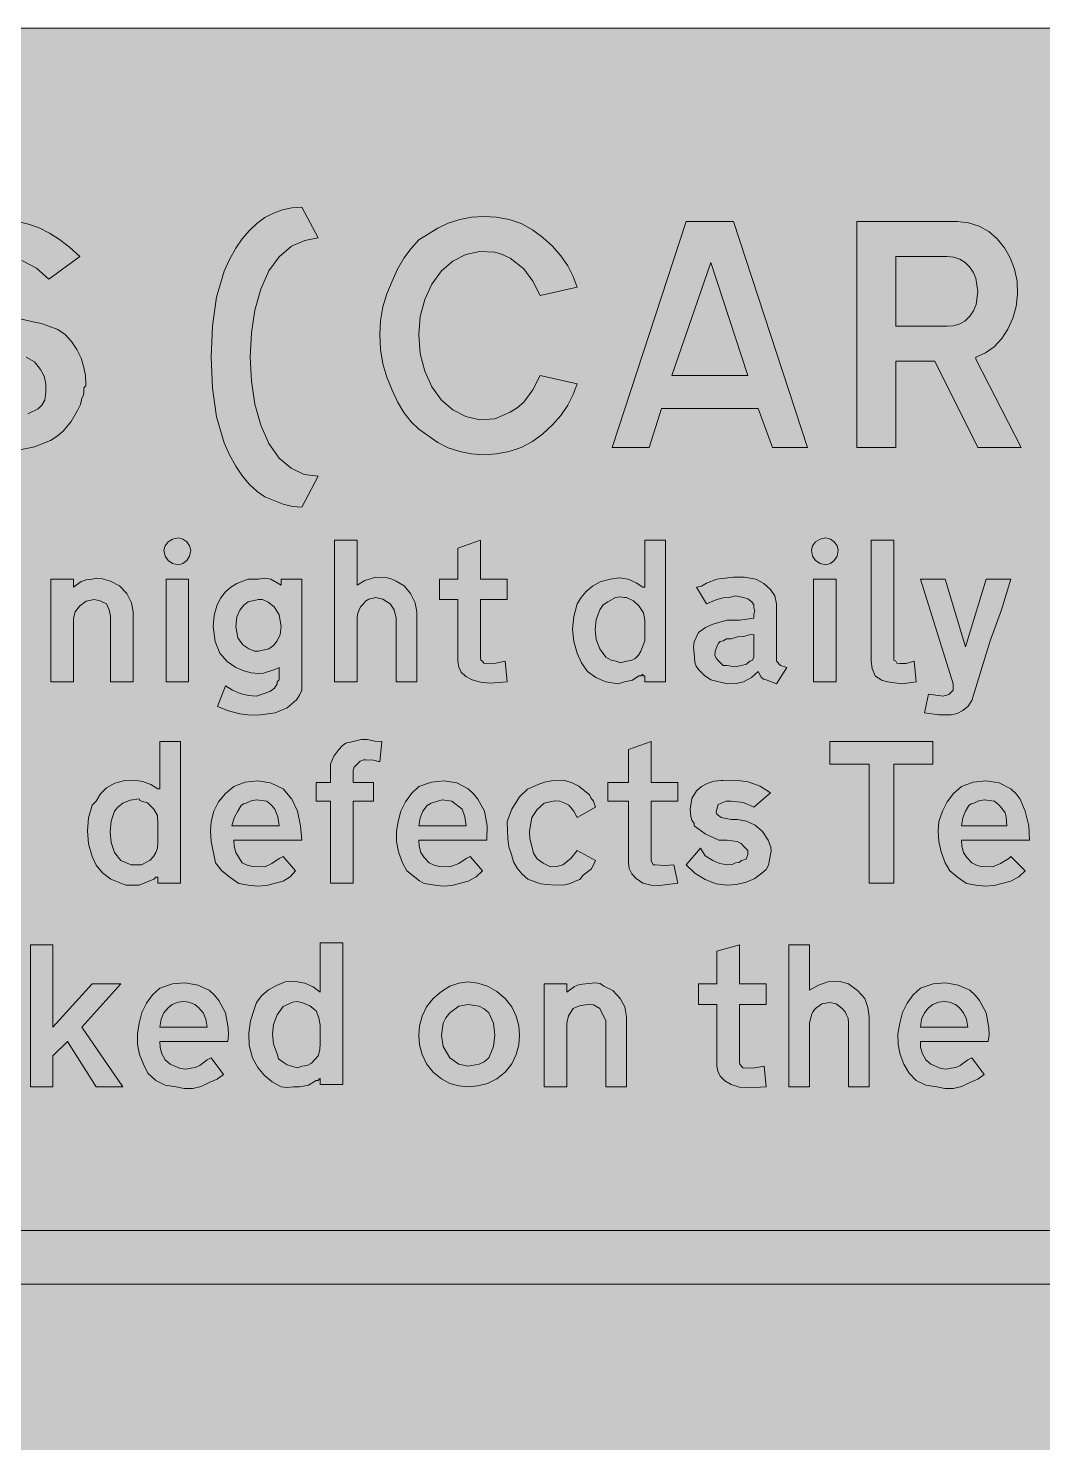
# Model space of a CAD drawing. Header units: metres. Extents: x 10 to 559, y 12 to 260.
# Drawn here: x 255.8 to 344.6, y 136.2 to 260.1 of the extents above; entities that cross this region are included whole.
import ezdxf

# ---------------------------------------------------------------- set-up
doc = ezdxf.new("R2010")
doc.units = ezdxf.units.M
for name, color, linetype, true_color in [('FILL_BLUE_0000FF', 7, 'Continuous', 0x0000ff), ('FILL_WHITE_FFFFFF', 7, 'Continuous', 0xffffff), ('STROKE_WHITE_FFFFFF', 7, 'Continuous', 0xffffff)]:
    doc.layers.add(name, color=color, linetype=linetype, true_color=true_color)

msp = doc.modelspace()

# ---------------------------------------------------------------- hatches: boundary and pattern name
at = {"layer": 'FILL_BLUE_0000FF', "true_color": 0x0000ff}
h = msp.add_hatch(color=7, dxfattribs=at)
h.dxf.hatch_style = 1
h.paths.add_polyline_path([(553.87, 259.97), (555.21, 259.58), (556.42, 258.96), (557.46, 258.12), (558.3, 256.98), (558.92, 255.74), (559.31, 254.42), (559.44, 253.08), (559.44, 19.26), (559.4, 17.91), (559.08, 16.56), (558.41, 15.32), (557.46, 14.22), (556.32, 13.28), (555.08, 12.6), (553.76, 12.2), (552.42, 12.06), (17.46, 12.06), (16.12, 12.19), (14.81, 12.6), (13.56, 13.28), (12.42, 14.22), (11.48, 15.36), (10.8, 16.61), (10.4, 17.92), (10.26, 19.26), (10.26, 253.08), (10.4, 254.34), (10.8, 255.6), (11.48, 256.93), (12.42, 258.12), (13.52, 259.04), (14.12, 259.36), (14.76, 259.56), (16.11, 259.97), (17.46, 260.1), (552.42, 260.1), (553.87, 259.97)])
at = {"layer": 'FILL_WHITE_FFFFFF', "true_color": 0xffffff}
h = msp.add_hatch(color=7, dxfattribs=at)
h.dxf.hatch_style = 1
h.paths.add_polyline_path([(279.72, 218.16), (278.91, 218.22), (278.1, 218.41), (276.48, 219.06), (275.81, 219.53), (275.15, 220.14), (274.53, 220.88), (273.96, 221.76), (273.4, 222.74), (272.94, 223.78), (272.27, 226.06), (271.91, 228.57), (271.8, 231.3), (271.91, 234.03), (272.27, 236.54), (272.94, 238.82), (273.4, 239.86), (273.96, 240.84), (274.52, 241.67), (275.14, 242.39), (275.8, 243.01), (276.5, 243.52), (277.25, 243.92), (278.04, 244.21), (278.86, 244.38), (279.72, 244.44), (281.16, 241.74), (279.99, 241.52), (278.82, 241.02), (277.76, 240.08), (276.84, 238.86), (276.13, 237.25), (275.63, 235.42), (275.32, 233.42), (275.22, 231.3), (275.32, 229.18), (275.63, 227.18), (276.13, 225.35), (276.84, 223.74), (277.74, 222.45), (278.8, 221.56), (279.95, 221.03), (281.16, 220.86), (279.72, 218.16)])
h = msp.add_hatch(color=7, dxfattribs=at)
h.dxf.hatch_style = 1
h.paths.add_polyline_path([(260.64, 228.6), (260.64, 228.24), (260.62, 227.97), (260.46, 227.7), (260.35, 227.16), (260.1, 226.62), (259.54, 225.65), (258.84, 224.82), (258.32, 224.38), (257.71, 224.01), (256.32, 223.45), (254.79, 223.12), (253.26, 223.02), (251.7, 223.15), (250.24, 223.52), (248.86, 224.08), (247.5, 224.82), (246.26, 225.65), (245.16, 226.62), (247.86, 228.96), (248.48, 228.22), (249.14, 227.62), (249.82, 227.15), (250.51, 226.78), (251.96, 226.3), (253.44, 226.08), (254.64, 226.13), (255.73, 226.33), (256.63, 226.76), (256.97, 227.1), (257.22, 227.52), (257.32, 228.22), (257.31, 228.94), (257.17, 229.62), (256.86, 230.22), (256.33, 230.88), (255.6, 231.3), (253.8, 231.84), (252.9, 231.84), (251.03, 232.22), (249.3, 232.74), (248.49, 233.03), (247.68, 233.46), (246.94, 234.26), (246.37, 235.24), (246.01, 236.32), (245.88, 237.42), (246.01, 238.63), (246.37, 239.78), (246.94, 240.84), (247.68, 241.74), (248.85, 242.52), (250.15, 243.02), (251.53, 243.28), (252.9, 243.36), (254.86, 243.18), (255.8, 242.95), (256.72, 242.62), (257.63, 242.17), (258.52, 241.61), (259.4, 240.93), (260.28, 240.12), (257.58, 238.14), (256.49, 239.08), (255.22, 239.76), (253.91, 240.17), (252.72, 240.3), (251.48, 240.23), (250.92, 240.07), (250.38, 239.76), (250.38, 239.69), (250.38, 239.58), (249.57, 238.64), (249.32, 238.06), (249.3, 237.42), (249.42, 236.99), (249.73, 236.54), (250.56, 235.8), (251.1, 235.55), (251.64, 235.44), (256.32, 234.36), (256.95, 234.25), (257.58, 234), (258.37, 233.71), (259.02, 233.28), (259.55, 232.68), (260.03, 231.98), (260.41, 231.2), (260.64, 230.4), (260.8, 229.68), (260.82, 228.96), (260.82, 228.89), (260.82, 228.78), (260.64, 228.6)])
h = msp.add_hatch(color=7, dxfattribs=at)
h.dxf.hatch_style = 1
h.paths.add_polyline_path([(299.95, 237.94), (299.16, 239.04), (297.97, 239.96), (297.31, 240.28), (296.64, 240.48), (295.33, 240.56), (294.1, 240.28), (292.97, 239.7), (291.96, 238.86), (291.12, 237.68), (290.5, 236.34), (290.11, 234.86), (289.98, 233.28), (290.11, 231.6), (290.5, 230.06), (291.12, 228.7), (291.96, 227.52), (292.97, 226.68), (294.1, 226.1), (295.33, 225.82), (296.64, 225.9), (297.97, 226.49), (298.59, 226.86), (299.16, 227.34), (299.95, 228.44), (300.6, 229.68), (303.84, 228.96), (303.5, 228.02), (303.03, 227.09), (302.42, 226.2), (301.68, 225.36), (300.84, 224.59), (299.92, 223.92), (298.95, 223.39), (297.9, 223.02), (296.79, 222.82), (295.67, 222.75), (294.58, 222.82), (293.58, 223.02), (292.56, 223.35), (291.64, 223.81), (289.98, 225), (289.31, 225.64), (288.67, 226.44), (288.11, 227.38), (287.64, 228.42), (287.17, 229.53), (286.83, 230.72), (286.63, 231.96), (286.56, 233.28), (286.63, 234.49), (286.83, 235.69), (287.17, 236.85), (287.64, 237.96), (288.11, 239), (288.67, 239.96), (289.31, 240.82), (289.98, 241.56), (291.64, 242.6), (292.56, 243.03), (293.58, 243.36), (294.58, 243.56), (295.67, 243.63), (296.79, 243.56), (297.9, 243.36), (298.95, 242.99), (299.92, 242.46), (300.84, 241.79), (301.68, 241.02), (302.42, 240.18), (303.03, 239.29), (303.5, 238.36), (303.84, 237.42), (300.6, 236.7), (299.95, 237.94)])
h = msp.add_hatch(color=7, dxfattribs=at)
h.dxf.hatch_style = 1
h.paths.add_polyline_path([(324, 223.38), (320.94, 223.38), (319.68, 226.8), (311.22, 226.8), (310.14, 223.38), (306.9, 223.38), (313.38, 243.18), (317.52, 243.18), (324, 223.38)])
h.paths.add_polyline_path([(312.12, 229.68), (318.78, 229.68), (315.54, 239.58), (312.12, 229.68)], flags=16)
h = msp.add_hatch(color=7, dxfattribs=at)
h.dxf.hatch_style = 1
h.paths.add_polyline_path([(337.14, 243.18), (338.12, 243.07), (339.04, 242.77), (339.88, 242.29), (340.63, 241.65), (341.26, 240.88), (341.77, 239.99), (342.14, 239.01), (342.36, 237.96), (342.4, 236.82), (342.28, 235.73), (342, 234.7), (341.57, 233.75), (341.02, 232.92), (340.36, 232.21), (339.6, 231.67), (338.76, 231.3), (338.76, 231.12), (342.72, 223.38), (338.94, 223.38), (335.16, 230.94), (331.74, 230.94), (331.74, 223.38), (328.32, 223.38), (328.32, 243.18), (337.14, 243.18)])
h.paths.add_polyline_path([(336.78, 234.04), (337.3, 234.18), (337.78, 234.46), (338.22, 234.9), (338.56, 235.36), (338.78, 235.91), (338.94, 237.06), (338.75, 238.22), (338.51, 238.74), (338.2, 239.2), (337.81, 239.58), (337.35, 239.87), (336.82, 240.05), (336.24, 240.12), (331.74, 240.12), (331.74, 234), (336.24, 234), (336.78, 234.04)], flags=16)
h = msp.add_hatch(color=7, dxfattribs=at)
h.dxf.hatch_style = 1
h.paths.add_polyline_path([(269.91, 213.88), (269.66, 213.48), (269.32, 213.22), (268.92, 213.12), (268.42, 213.22), (268.02, 213.48), (267.76, 213.88), (267.66, 214.38), (267.76, 214.78), (268.02, 215.12), (268.42, 215.37), (268.92, 215.46), (269.32, 215.37), (269.66, 215.12), (269.91, 214.78), (270, 214.38), (269.91, 213.88)])
h = msp.add_hatch(color=7, dxfattribs=at)
h.dxf.hatch_style = 1
h.paths.add_polyline_path([(287.82, 209.16), (287.46, 209.7), (286.83, 210.11), (286.2, 210.24), (285.59, 210.11), (285.31, 209.94), (285.12, 209.7), (284.87, 209.43), (284.76, 209.16), (284.6, 208.8), (284.58, 208.44), (284.58, 202.86), (282.6, 202.86), (282.6, 215.28), (284.58, 215.28), (284.58, 211.32), (285.26, 211.75), (286.2, 212.04), (287.1, 212), (287.57, 211.89), (288, 211.68), (288.7, 211.28), (289.26, 210.6), (289.67, 209.79), (289.8, 208.98), (289.8, 202.86), (288, 202.86), (288, 208.44), (287.82, 209.16)])
h = msp.add_hatch(color=7, dxfattribs=at)
h.dxf.hatch_style = 1
h.paths.add_polyline_path([(297.72, 202.86), (296.19, 202.75), (295.39, 202.83), (294.66, 203.04), (294.08, 203.34), (293.69, 203.72), (293.47, 204.15), (293.4, 204.66), (293.4, 210.06), (291.78, 210.06), (291.78, 211.86), (293.4, 211.86), (293.4, 214.56), (295.38, 215.28), (295.38, 211.86), (297.72, 211.86), (297.72, 210.06), (295.38, 210.06), (295.38, 205.02), (295.4, 204.77), (295.56, 204.66), (295.67, 204.5), (295.92, 204.48), (296.73, 204.5), (297.54, 204.66), (297.72, 202.86)])
h = msp.add_hatch(color=7, dxfattribs=at)
h.dxf.hatch_style = 1
h.paths.add_polyline_path([(307.44, 202.68), (306.36, 202.86), (305.49, 203.23), (304.76, 203.78), (304.21, 204.51), (303.84, 205.38), (303.54, 206.38), (303.44, 207.47), (303.54, 208.59), (303.84, 209.7), (304.2, 210.24), (304.64, 210.77), (305.19, 211.25), (305.87, 211.63), (306.72, 211.86), (307.52, 211.98), (308.3, 211.84), (309, 211.53), (309.6, 211.14), (309.78, 211.14), (309.78, 215.28), (311.58, 215.28), (311.58, 202.86), (309.78, 202.86), (309.78, 203.4), (309.67, 203.4), (309.6, 203.4), (309.58, 203.54), (309.42, 203.4), (309.24, 203.4), (308.68, 203), (307.98, 202.86), (307.44, 202.68)])
h.paths.add_polyline_path([(308.93, 204.91), (309.22, 205.19), (309.42, 205.56), (309.78, 206.46), (309.78, 208.26), (309.65, 208.89), (309.24, 209.52), (308.77, 209.95), (308.16, 210.24), (307.98, 210.24), (307.58, 210.31), (307.19, 210.26), (306.54, 209.88), (306.11, 209.59), (305.82, 209.16), (305.52, 208.32), (305.42, 207.45), (305.52, 206.58), (305.82, 205.74), (306.36, 205.02), (306.81, 204.77), (307.26, 204.66), (307.64, 204.53), (308.16, 204.66), (308.56, 204.72), (308.93, 204.91)], flags=16)
h = msp.add_hatch(color=7, dxfattribs=at)
h.dxf.hatch_style = 1
h.paths.add_polyline_path([(326.61, 213.88), (326.36, 213.48), (326.02, 213.22), (325.62, 213.12), (325.12, 213.22), (324.72, 213.48), (324.46, 213.88), (324.36, 214.38), (324.46, 214.78), (324.72, 215.12), (325.12, 215.37), (325.62, 215.46), (326.02, 215.37), (326.36, 215.12), (326.61, 214.78), (326.7, 214.38), (326.61, 213.88)])
h = msp.add_hatch(color=7, dxfattribs=at)
h.dxf.hatch_style = 1
h.paths.add_polyline_path([(329.58, 215.28), (331.56, 215.28), (331.56, 205.02), (331.58, 204.77), (331.74, 204.66), (331.85, 204.5), (332.1, 204.48), (332.64, 204.48), (333.36, 204.66), (333.54, 202.86), (332.28, 202.68), (331.02, 202.86), (330.48, 203), (329.94, 203.4), (329.69, 204.03), (329.58, 204.66), (329.58, 215.28)])
h = msp.add_hatch(color=7, dxfattribs=at)
h.dxf.hatch_style = 1
h.paths.add_polyline_path([(260.84, 209.93), (260.28, 209.52), (259.87, 208.98), (259.74, 208.44), (259.74, 202.86), (257.76, 202.86), (257.76, 211.86), (259.74, 211.86), (259.74, 211.14), (260.41, 211.64), (260.85, 211.8), (261.36, 211.86), (261.76, 211.93), (262.17, 211.91), (262.98, 211.68), (263.77, 211.28), (264.42, 210.6), (264.83, 209.79), (264.96, 208.98), (264.96, 202.86), (262.98, 202.86), (262.98, 208.62), (262.87, 209.16), (262.62, 209.7), (262.08, 209.95), (261.54, 210.06), (260.84, 209.93)])
h = msp.add_hatch(color=7, dxfattribs=at)
h.dxf.hatch_style = 1
h.paths.add_polyline_path([(269.82, 211.86), (269.82, 202.86), (267.84, 202.86), (267.84, 211.86), (269.82, 211.86)])
h = msp.add_hatch(color=7, dxfattribs=at)
h.dxf.hatch_style = 1
h.paths.add_polyline_path([(273.96, 204.12), (273.19, 204.63), (272.56, 205.38), (272.14, 206.4), (271.98, 207.72), (272.06, 208.71), (272.28, 209.53), (272.62, 210.2), (273.04, 210.73), (273.52, 211.15), (274.03, 211.47), (275.04, 211.86), (275.94, 211.86), (276.48, 211.93), (277.02, 211.86), (277.92, 211.32), (277.92, 211.86), (279.72, 211.86), (279.72, 202.14), (279.54, 201.69), (279.26, 201.27), (278.46, 200.59), (277.39, 200.14), (276.12, 199.98), (275.25, 199.94), (274.3, 200.07), (273.31, 200.33), (272.34, 200.7), (273.06, 202.5), (273.66, 202.13), (274.34, 201.85), (275.06, 201.66), (275.76, 201.6), (276.93, 202), (277.33, 202.31), (277.56, 202.68), (277.56, 202.79), (277.56, 202.86), (277.74, 203.04), (277.74, 203.94), (277.74, 204.12), (277.38, 203.94), (276.39, 203.62), (275.94, 203.58), (275.29, 203.65), (274.65, 203.81), (273.96, 204.12)])
h.paths.add_polyline_path([(274.64, 209.57), (274.3, 209.14), (274.05, 208.54), (273.96, 207.72), (274.14, 206.72), (274.57, 206.1), (275.1, 205.75), (275.58, 205.56), (275.94, 205.56), (276.84, 205.74), (277.24, 206.05), (277.58, 206.46), (277.83, 207.01), (277.92, 207.72), (277.74, 208.74), (277.31, 209.43), (276.78, 209.85), (276.3, 210.06), (275.94, 210.06), (275.04, 209.88), (274.64, 209.57)], flags=16)
h = msp.add_hatch(color=7, dxfattribs=at)
h.dxf.hatch_style = 1
h.paths.add_polyline_path([(320.16, 203.1), (319.97, 203.27), (319.68, 203.76), (319.12, 203.24), (318.42, 202.86), (317.77, 202.7), (316.98, 202.68), (315.54, 203.04), (315, 203.42), (314.46, 203.94), (314.25, 204.24), (314.14, 204.59), (314.1, 205.38), (314.03, 205.89), (314.08, 206.35), (314.46, 207.18), (315.09, 207.61), (315.72, 207.9), (316.98, 208.26), (318.06, 208.26), (319.32, 208.44), (319.32, 208.8), (319.39, 209.07), (319.32, 209.34), (319.3, 209.61), (319.14, 209.88), (318.78, 210.13), (318.42, 210.24), (317.72, 210.38), (317.16, 210.24), (316.62, 210.22), (316.08, 210.06), (315.18, 209.7), (314.28, 211.14), (314.73, 211.25), (315.18, 211.5), (316.08, 211.86), (317.52, 212.04), (318.51, 212.02), (319.5, 211.86), (320.2, 211.48), (320.76, 210.96), (321.16, 210.4), (321.3, 209.7), (321.3, 207.9), (321.3, 205.02), (321.3, 204.66), (321.66, 204.3), (322.2, 204.12), (321.3, 202.68), (320.4, 203.04), (320.16, 203.1)])
h.paths.add_polyline_path([(318.24, 204.3), (318.67, 204.41), (318.96, 204.66), (319.21, 204.77), (319.32, 205.02), (319.32, 205.38), (319.32, 207), (318.94, 206.98), (318.42, 206.82), (317.88, 206.8), (317.34, 206.64), (316.91, 206.62), (316.62, 206.46), (316.38, 206.4), (316.21, 206.26), (316.08, 205.92), (315.92, 205.56), (315.9, 205.2), (316.01, 204.93), (316.26, 204.66), (316.62, 204.3), (316.98, 204.3), (317.61, 204.17), (318.24, 204.3)], flags=16)
h = msp.add_hatch(color=7, dxfattribs=at)
h.dxf.hatch_style = 1
h.paths.add_polyline_path([(326.52, 211.86), (326.52, 202.86), (324.54, 202.86), (324.54, 211.86), (326.52, 211.86)])
h = msp.add_hatch(color=7, dxfattribs=at)
h.dxf.hatch_style = 1
h.paths.add_polyline_path([(336.78, 202.68), (333.9, 211.86), (336.06, 211.86), (337.86, 205.92), (339.66, 211.86), (341.82, 211.86), (340.99, 209.16), (340.02, 206.46), (338.4, 201.24), (338.07, 200.74), (337.63, 200.34), (337.13, 200.08), (336.6, 199.98), (335.52, 199.98), (334.26, 200.16), (334.62, 201.78), (335.88, 201.6), (336.4, 201.74), (336.78, 202.14), (336.78, 202.68)])
h = msp.add_hatch(color=7, dxfattribs=at)
h.dxf.hatch_style = 1
h.paths.add_polyline_path([(264.35, 185.06), (263.88, 185.22), (263.01, 185.59), (262.28, 186.12), (261.73, 186.79), (261.36, 187.56), (261.06, 188.67), (260.96, 189.81), (261.06, 190.95), (261.36, 192.06), (261.72, 192.42), (262.09, 193.06), (262.64, 193.59), (263.37, 193.99), (264.24, 194.22), (265.04, 194.26), (265.82, 194.13), (266.52, 193.87), (267.12, 193.5), (267.3, 193.5), (267.3, 197.64), (269.1, 197.64), (269.1, 185.22), (267.12, 185.22), (267.12, 185.76), (267.01, 185.76), (266.94, 185.76), (266.76, 185.58), (265.5, 185.04), (264.96, 185.04), (264.35, 185.06)])
h.paths.add_polyline_path([(266.74, 187.55), (266.94, 187.92), (267.1, 188.3), (267.12, 188.82), (267.12, 190.44), (267.08, 191.14), (266.76, 191.7), (266.22, 192.26), (265.68, 192.42), (265.52, 192.51), (265.5, 192.6), (264.71, 192.49), (264.06, 192.24), (263.63, 191.88), (263.34, 191.52), (263.04, 190.65), (262.94, 189.72), (263.04, 188.79), (263.34, 187.92), (263.88, 187.2), (264.78, 186.84), (265.68, 186.84), (266.45, 187.25), (266.74, 187.55)], flags=16)
h = msp.add_hatch(color=7, dxfattribs=at)
h.dxf.hatch_style = 1
h.paths.add_polyline_path([(284.22, 185.22), (282.24, 185.22), (282.24, 192.42), (280.98, 192.42), (280.98, 194.04), (282.24, 194.04), (282.24, 195.66), (282.53, 196.36), (282.96, 196.92), (283.26, 197.26), (283.59, 197.48), (284.22, 197.64), (284.92, 197.8), (285.48, 197.82), (286.11, 197.66), (286.74, 197.64), (286.56, 195.84), (286, 196), (285.3, 196.02), (285.12, 196.02), (284.85, 195.91), (284.58, 195.66), (284.33, 195.39), (284.22, 195.12), (284.22, 194.04), (286.02, 194.04), (286.02, 192.42), (284.22, 192.42), (284.22, 185.22)])
h = msp.add_hatch(color=7, dxfattribs=at)
h.dxf.hatch_style = 1
h.paths.add_polyline_path([(312.66, 185.22), (311.06, 185.02), (310.31, 185.04), (309.6, 185.22), (309.02, 185.63), (308.63, 186.05), (308.41, 186.51), (308.34, 187.02), (308.34, 192.42), (306.54, 192.42), (306.54, 194.04), (308.34, 194.04), (308.34, 196.92), (310.32, 197.64), (310.32, 194.04), (312.66, 194.04), (312.66, 192.42), (310.32, 192.42), (310.32, 187.2), (310.5, 186.84), (310.68, 186.84), (311.56, 186.77), (312.3, 186.84), (312.66, 185.22)])
h = msp.add_hatch(color=7, dxfattribs=at)
h.dxf.hatch_style = 1
h.paths.add_polyline_path([(334.98, 195.66), (331.56, 195.66), (331.56, 185.22), (329.4, 185.22), (329.4, 195.66), (325.98, 195.66), (325.98, 197.64), (334.98, 197.64), (334.98, 195.66)])
h = msp.add_hatch(color=7, dxfattribs=at)
h.dxf.hatch_style = 1
h.paths.add_polyline_path([(273.42, 185.76), (272.72, 186.32), (272.16, 187.02), (271.78, 188.89), (271.73, 189.78), (271.8, 190.62), (272.03, 191.53), (272.45, 192.35), (273.04, 193.08), (273.78, 193.68), (274.78, 194.08), (275.87, 194.2), (276.99, 194.01), (278.1, 193.5), (278.86, 192.58), (279.36, 191.52), (279.61, 190.26), (279.72, 189), (273.78, 189), (273.8, 188.46), (273.96, 187.92), (274.5, 187.02), (274.94, 186.81), (275.42, 186.7), (276.48, 186.66), (277.11, 186.95), (277.74, 187.38), (278.1, 187.56), (279.18, 186.3), (278.71, 185.78), (278.1, 185.4), (276.64, 185.02), (275.85, 184.97), (275.04, 185.04), (274.23, 185.2), (273.42, 185.76)])
h.paths.add_polyline_path([(277.63, 191.05), (277.38, 191.7), (277.09, 192.06), (276.66, 192.42), (275.76, 192.53), (275.29, 192.45), (274.86, 192.24), (274.62, 192.18), (274.43, 192.02), (274.14, 191.52), (273.8, 190.96), (273.6, 190.26), (277.74, 190.26), (277.63, 191.05)], flags=16)
h = msp.add_hatch(color=7, dxfattribs=at)
h.dxf.hatch_style = 1
h.paths.add_polyline_path([(290.03, 185.42), (289.62, 185.76), (288.94, 186.32), (288.54, 187.02), (288.21, 187.96), (288.02, 188.89), (288.01, 189.78), (288.18, 190.62), (288.41, 191.53), (288.81, 192.35), (289.34, 193.08), (289.98, 193.68), (291.09, 194.08), (292.21, 194.2), (293.3, 194.01), (294.3, 193.5), (294.78, 193.06), (295.15, 192.58), (295.74, 191.52), (295.96, 190.26), (295.92, 189), (289.98, 189), (290, 188.46), (290.16, 187.92), (290.45, 187.47), (290.88, 187.02), (291.31, 186.81), (291.78, 186.7), (292.68, 186.66), (293.47, 186.95), (294.12, 187.38), (294.48, 187.56), (295.56, 186.3), (295, 185.78), (294.3, 185.4), (292.86, 185.02), (292.12, 184.97), (291.42, 185.04), (290.45, 185.2), (290.03, 185.42)])
h.paths.add_polyline_path([(294.01, 191.05), (293.76, 191.7), (292.86, 192.42), (292.03, 192.53), (291.06, 192.24), (290.7, 192.02), (290.34, 191.52), (290.09, 190.96), (289.98, 190.26), (294.12, 190.26), (294.01, 191.05)], flags=16)
h = msp.add_hatch(color=7, dxfattribs=at)
h.dxf.hatch_style = 1
h.paths.add_polyline_path([(302.04, 186.68), (302.58, 186.84), (303.3, 187.38), (303.84, 188.1), (305.46, 187.2), (305.1, 186.48), (304.38, 185.94), (304.09, 185.54), (303.66, 185.4), (303.23, 185.19), (302.76, 185.09), (301.86, 185.04), (300.62, 185.18), (299.52, 185.58), (299.02, 186.02), (298.6, 186.53), (298.28, 187.1), (298.08, 187.74), (297.87, 188.42), (297.77, 189.11), (297.72, 190.62), (298.13, 191.7), (298.8, 192.78), (299.48, 193.46), (300.42, 193.86), (300.99, 194.07), (301.59, 194.18), (302.76, 194.22), (303.4, 194.02), (303.98, 193.73), (304.92, 192.96), (305.03, 192.69), (305.28, 192.42), (305.46, 191.88), (303.84, 190.98), (303.55, 191.52), (303.12, 192.06), (302.76, 192.24), (302.33, 192.42), (301.86, 192.44), (300.96, 192.24), (300.35, 191.68), (299.88, 190.98), (299.68, 189.79), (299.7, 189.13), (299.88, 188.46), (300.01, 187.85), (300.35, 187.36), (300.87, 186.97), (301.5, 186.66), (302.04, 186.68)])
h = msp.add_hatch(color=7, dxfattribs=at)
h.dxf.hatch_style = 1
h.paths.add_polyline_path([(317.34, 190.8), (317.88, 190.8), (318.68, 190.67), (319.43, 190.31), (320.08, 189.74), (320.58, 189), (320.81, 188.37), (320.83, 188.04), (320.76, 187.74), (320.6, 186.8), (320.38, 186.42), (320.04, 186.12), (319.41, 185.65), (318.65, 185.31), (317.81, 185.11), (316.98, 185.04), (316.01, 185.17), (315.05, 185.54), (314.15, 186.1), (313.38, 186.84), (314.64, 188.28), (315.05, 187.61), (315.72, 187.2), (316.35, 186.95), (316.98, 186.84), (317.41, 186.86), (317.7, 187.02), (318.04, 187.04), (318.24, 187.2), (318.65, 187.34), (318.78, 187.74), (318.78, 188.1), (318.42, 188.46), (318.2, 188.7), (317.84, 188.87), (316.98, 189), (316.26, 189), (315.05, 189.56), (314.1, 190.26), (314.1, 190.44), (313.89, 190.74), (313.79, 191.07), (313.74, 191.7), (313.88, 192.65), (314.28, 193.32), (314.72, 193.69), (315.23, 193.97), (315.8, 194.16), (316.44, 194.22), (316.62, 194.22), (317.72, 194.25), (318.83, 194.09), (319.86, 193.71), (320.76, 193.14), (319.32, 191.88), (318.4, 192.29), (317.34, 192.42), (316.89, 192.4), (316.44, 192.24), (316.19, 192.11), (316.08, 191.7), (316.01, 191.46), (316.06, 191.27), (316.44, 190.98), (317.34, 190.8)])
h = msp.add_hatch(color=7, dxfattribs=at)
h.dxf.hatch_style = 1
h.paths.add_polyline_path([(337.14, 185.76), (336.47, 186.32), (336.06, 187.02), (335.72, 187.96), (335.52, 188.89), (335.45, 189.78), (335.52, 190.62), (335.83, 191.53), (336.24, 192.35), (336.79, 193.08), (337.5, 193.68), (338.53, 194.08), (339.66, 194.2), (340.79, 194.01), (341.82, 193.5), (342.3, 193.06), (342.65, 192.58), (343.08, 191.52), (343.4, 190.26), (343.44, 189), (337.5, 189), (337.52, 188.46), (337.68, 187.92), (337.97, 187.47), (338.4, 187.02), (338.81, 186.81), (339.23, 186.7), (340.2, 186.66), (340.92, 186.95), (341.64, 187.38), (341.82, 187.56), (343.08, 186.3), (342.52, 185.78), (341.82, 185.4), (340.36, 185.02), (339.57, 184.97), (338.76, 185.04), (337.95, 185.2), (337.14, 185.76)])
h.paths.add_polyline_path([(341.42, 191.05), (341.31, 191.4), (341.1, 191.7), (340.81, 192.06), (340.38, 192.42), (339.48, 192.53), (339.01, 192.45), (338.58, 192.24), (338.34, 192.18), (338.15, 192.02), (337.86, 191.52), (337.61, 190.96), (337.5, 190.26), (341.46, 190.26), (341.42, 191.05)], flags=16)
h = msp.add_hatch(color=7, dxfattribs=at)
h.dxf.hatch_style = 1
h.paths.add_polyline_path([(261.36, 176.4), (263.88, 176.4), (260.46, 172.62), (264.06, 167.4), (261.72, 167.4), (259.2, 171.36), (257.94, 170.1), (257.94, 167.4), (255.96, 167.4), (255.96, 179.82), (257.94, 179.82), (257.94, 172.62), (261.36, 176.4)])
h = msp.add_hatch(color=7, dxfattribs=at)
h.dxf.hatch_style = 1
h.paths.add_polyline_path([(279.54, 167.4), (279, 167.4), (278.46, 167.33), (277.92, 167.4), (277.15, 167.84), (276.46, 168.39), (275.87, 169.07), (275.4, 169.92), (275.12, 171), (275.09, 172.08), (275.25, 173.16), (275.58, 174.24), (275.76, 174.78), (276.23, 175.39), (276.82, 175.88), (277.51, 176.27), (278.28, 176.58), (279.19, 176.62), (280.01, 176.47), (280.74, 176.15), (281.34, 175.68), (281.34, 180), (283.32, 180), (283.32, 167.58), (281.34, 167.58), (281.34, 168.12), (281.25, 168.1), (281.16, 167.94), (280.98, 167.94), (280.33, 167.53), (279.54, 167.4)])
h.paths.add_polyline_path([(280.58, 169.45), (281.16, 170.1), (281.32, 170.64), (281.34, 171.18), (281.34, 172.8), (281.23, 173.43), (280.98, 174.06), (280.42, 174.49), (279.72, 174.78), (279.31, 174.85), (278.91, 174.8), (278.1, 174.42), (277.56, 173.7), (277.26, 172.86), (277.16, 171.99), (277.26, 171.12), (277.56, 170.28), (277.7, 169.85), (278.1, 169.56), (278.46, 169.31), (278.82, 169.2), (279.34, 169.06), (279.72, 169.2), (280.2, 169.26), (280.58, 169.45)], flags=16)
h = msp.add_hatch(color=7, dxfattribs=at)
h.dxf.hatch_style = 1
h.paths.add_polyline_path([(320.4, 167.4), (318.87, 167.29), (318.07, 167.37), (317.34, 167.58), (316.76, 167.91), (316.37, 168.32), (316.15, 168.77), (316.08, 169.2), (316.08, 174.6), (314.46, 174.6), (314.46, 176.4), (316.08, 176.4), (316.08, 179.28), (318.06, 179.82), (318.06, 176.4), (320.4, 176.4), (320.4, 174.6), (318.06, 174.6), (318.06, 169.56), (318.08, 169.38), (318.24, 169.2), (318.35, 169.04), (318.6, 169.02), (319.41, 169.04), (320.22, 169.2), (320.4, 167.4)])
h = msp.add_hatch(color=7, dxfattribs=at)
h.dxf.hatch_style = 1
h.paths.add_polyline_path([(327.58, 173.41), (327.42, 173.7), (327.31, 173.97), (327.06, 174.24), (326.52, 174.65), (325.98, 174.78), (325.28, 174.65), (324.72, 174.24), (324.47, 173.97), (324.36, 173.7), (324.18, 172.98), (324.18, 167.4), (322.38, 167.4), (322.38, 179.82), (324.18, 179.82), (324.18, 175.86), (324.99, 176.29), (325.8, 176.58), (326.77, 176.63), (327.6, 176.4), (328.39, 175.84), (329.04, 175.14), (329.29, 174.33), (329.4, 173.52), (329.4, 167.4), (327.6, 167.4), (327.6, 172.98), (327.58, 173.41)])
h = msp.add_hatch(color=7, dxfattribs=at)
h.dxf.hatch_style = 1
h.paths.add_polyline_path([(266.94, 167.94), (266.26, 168.59), (265.86, 169.38), (265.53, 170.22), (265.34, 171.11), (265.33, 172.04), (265.5, 172.98), (265.73, 173.89), (266.13, 174.71), (266.66, 175.44), (267.3, 176.04), (268.41, 176.42), (269.53, 176.49), (270.62, 176.29), (271.62, 175.86), (272.1, 175.42), (272.47, 174.94), (273.06, 173.88), (273.28, 172.55), (273.31, 171.93), (273.24, 171.36), (267.3, 171.36), (267.32, 170.82), (267.48, 170.28), (267.77, 169.76), (268.2, 169.38), (269.1, 169), (269.57, 168.95), (270, 169.02), (270.4, 169.08), (270.79, 169.25), (271.44, 169.74), (271.8, 169.92), (272.88, 168.48), (272.32, 168.05), (271.62, 167.76), (270.92, 167.43), (270.18, 167.24), (269.44, 167.23), (268.74, 167.4), (267.77, 167.54), (266.94, 167.94)])
h.paths.add_polyline_path([(271.33, 173.32), (271.08, 173.88), (270.72, 174.31), (270.36, 174.6), (269.85, 174.8), (269.37, 174.87), (268.89, 174.8), (268.38, 174.6), (268.02, 174.31), (267.66, 173.88), (267.41, 173.32), (267.3, 172.62), (271.44, 172.62), (271.33, 173.32)], flags=16)
h = msp.add_hatch(color=7, dxfattribs=at)
h.dxf.hatch_style = 1
h.paths.add_polyline_path([(290.27, 173.59), (290.66, 174.41), (291.24, 175.14), (291.95, 175.74), (292.7, 176.2), (293.49, 176.48), (294.3, 176.58), (295.14, 176.48), (295.99, 176.2), (296.81, 175.74), (297.54, 175.14), (298.12, 174.41), (298.51, 173.59), (298.73, 172.74), (298.8, 171.9), (298.73, 171.06), (298.51, 170.21), (298.12, 169.39), (297.54, 168.66), (296.81, 168.08), (295.99, 167.69), (295.14, 167.47), (294.3, 167.4), (293.49, 167.47), (292.7, 167.69), (291.95, 168.08), (291.24, 168.66), (290.66, 169.39), (290.27, 170.21), (290.05, 171.06), (289.98, 171.9), (290.05, 172.74), (290.27, 173.59)])
h.paths.add_polyline_path([(292.68, 173.88), (292.34, 173.44), (292.12, 172.96), (291.96, 171.9), (292.12, 170.91), (292.68, 169.92), (293.49, 169.36), (294.3, 169.2), (295.27, 169.36), (295.69, 169.58), (296.1, 169.92), (296.51, 170.91), (296.64, 171.9), (296.51, 172.96), (296.1, 173.88), (295.69, 174.22), (295.27, 174.44), (294.3, 174.6), (293.49, 174.44), (292.68, 173.88)], flags=16)
h = msp.add_hatch(color=7, dxfattribs=at)
h.dxf.hatch_style = 1
h.paths.add_polyline_path([(304.04, 174.49), (303.48, 174.24), (303.08, 173.61), (302.94, 172.98), (302.94, 167.4), (300.96, 167.4), (300.96, 176.4), (302.94, 176.4), (302.94, 175.68), (303.62, 176.18), (304.05, 176.34), (304.56, 176.4), (305.44, 176.51), (305.85, 176.43), (306.18, 176.22), (306.97, 175.82), (307.62, 175.14), (308.03, 174.4), (308.16, 173.52), (308.16, 167.4), (306.36, 167.4), (306.36, 173.16), (305.82, 174.24), (305.28, 174.56), (304.74, 174.6), (304.04, 174.49)])
h = msp.add_hatch(color=7, dxfattribs=at)
h.dxf.hatch_style = 1
h.paths.add_polyline_path([(333.54, 167.94), (332.93, 168.59), (332.46, 169.38), (332.13, 170.22), (331.94, 171.11), (331.93, 172.04), (332.1, 172.98), (332.33, 173.89), (332.73, 174.71), (333.26, 175.44), (333.9, 176.04), (335.01, 176.42), (336.13, 176.49), (337.22, 176.29), (338.22, 175.86), (338.7, 175.42), (339.08, 174.94), (339.66, 173.88), (339.89, 172.55), (339.91, 171.93), (339.84, 171.36), (333.9, 171.36), (333.92, 170.82), (334.08, 170.28), (334.37, 169.76), (334.8, 169.38), (335.7, 169), (336.17, 168.95), (336.6, 169.02), (337, 169.08), (337.39, 169.25), (338.04, 169.74), (338.4, 169.92), (339.48, 168.48), (338.92, 168.05), (338.22, 167.76), (337.52, 167.43), (336.78, 167.24), (336.04, 167.23), (335.34, 167.4), (334.37, 167.54), (333.54, 167.94)])
h.paths.add_polyline_path([(337.93, 173.32), (337.68, 173.88), (337.32, 174.31), (336.96, 174.6), (336.45, 174.8), (335.97, 174.87), (335.49, 174.8), (334.98, 174.6), (334.62, 174.31), (334.26, 173.88), (334.01, 173.32), (333.9, 172.62), (338.04, 172.62), (337.93, 173.32)], flags=16)
h = msp.add_hatch(color=7, dxfattribs=at)
h.dxf.hatch_style = 1
h.paths.add_polyline_path([(492.3, 159.48), (499.32, 159.48), (506.34, 152.46), (499.32, 145.26), (492.3, 145.26), (496.98, 150.12), (63.54, 150.12), (63.54, 154.8), (496.98, 154.8), (492.3, 159.48)])

# ---------------------------------------------------------------- linework, layer by layer
at = {"layer": 'FILL_BLUE_0000FF', "lineweight": 0, "true_color": 0x0000ff}
msp.add_lwpolyline([(552.42, 12.06), (17.46, 12.06), (16.12, 12.19), (14.81, 12.6), (13.56, 13.28), (12.42, 14.22), (11.48, 15.36), (10.8, 16.61), (10.4, 17.92), (10.26, 19.26), (10.26, 253.08), (10.4, 254.34), (10.8, 255.6), (11.48, 256.93), (12.42, 258.12), (13.52, 259.04), (14.12, 259.36), (14.76, 259.56), (16.11, 259.97), (17.46, 260.1), (552.42, 260.1)], dxfattribs=at)
at = {"layer": 'FILL_WHITE_FFFFFF', "lineweight": 0, "true_color": 0xffffff}
for points in [[(279.72, 218.16), (278.91, 218.22), (278.1, 218.41), (276.48, 219.06), (275.81, 219.53), (275.15, 220.14), (274.53, 220.88), (273.96, 221.76), (273.4, 222.74), (272.94, 223.78), (272.27, 226.06), (271.91, 228.57), (271.8, 231.3), (271.91, 234.03), (272.27, 236.54), (272.94, 238.82), (273.4, 239.86), (273.96, 240.84), (274.52, 241.67), (275.14, 242.39), (275.8, 243.01), (276.5, 243.52), (277.25, 243.92), (278.04, 244.21), (278.86, 244.38), (279.72, 244.44), (281.16, 241.74), (279.99, 241.52), (278.82, 241.02), (277.76, 240.08), (276.84, 238.86), (276.13, 237.25), (275.63, 235.42), (275.32, 233.42), (275.22, 231.3), (275.32, 229.18), (275.63, 227.18), (276.13, 225.35), (276.84, 223.74), (277.74, 222.45), (278.8, 221.56), (279.95, 221.03), (281.16, 220.86)], [(299.95, 237.94), (299.16, 239.04), (297.97, 239.96), (297.31, 240.28), (296.64, 240.48), (295.33, 240.56), (294.1, 240.28), (292.97, 239.7), (291.96, 238.86), (291.12, 237.68), (290.5, 236.34), (290.11, 234.86), (289.98, 233.28), (290.11, 231.6), (290.5, 230.06), (291.12, 228.7), (291.96, 227.52), (292.97, 226.68), (294.1, 226.1), (295.33, 225.82), (296.64, 225.9), (297.97, 226.49), (298.59, 226.86), (299.16, 227.34), (299.95, 228.44), (300.6, 229.68), (303.84, 228.96), (303.5, 228.02), (303.03, 227.09), (302.42, 226.2), (301.68, 225.36), (300.84, 224.59), (299.92, 223.92), (298.95, 223.39), (297.9, 223.02), (296.79, 222.82), (295.67, 222.75), (294.58, 222.82), (293.58, 223.02), (292.56, 223.35), (291.64, 223.81), (289.98, 225), (289.31, 225.64), (288.67, 226.44), (288.11, 227.38), (287.64, 228.42), (287.17, 229.53), (286.83, 230.72), (286.63, 231.96), (286.56, 233.28), (286.63, 234.49), (286.83, 235.69), (287.17, 236.85), (287.64, 237.96), (288.11, 239), (288.67, 239.96), (289.31, 240.82), (289.98, 241.56), (291.64, 242.6), (292.56, 243.03), (293.58, 243.36), (294.58, 243.56), (295.67, 243.63), (296.79, 243.56), (297.9, 243.36), (298.95, 242.99), (299.92, 242.46), (300.84, 241.79), (301.68, 241.02), (302.42, 240.18), (303.03, 239.29), (303.5, 238.36), (303.84, 237.42), (300.6, 236.7)], [(324, 223.38), (320.94, 223.38), (319.68, 226.8), (311.22, 226.8), (310.14, 223.38), (306.9, 223.38), (313.38, 243.18), (317.52, 243.18)], [(337.14, 243.18), (338.12, 243.07), (339.04, 242.77), (339.88, 242.29), (340.63, 241.65), (341.26, 240.88), (341.77, 239.99), (342.14, 239.01), (342.36, 237.96), (342.4, 236.82), (342.28, 235.73), (342, 234.7), (341.57, 233.75), (341.02, 232.92), (340.36, 232.21), (339.6, 231.67), (338.76, 231.3), (338.76, 231.12), (342.72, 223.38), (338.94, 223.38), (335.16, 230.94), (331.74, 230.94), (331.74, 223.38), (328.32, 223.38), (328.32, 243.18)], [(312.12, 229.68), (318.78, 229.68), (315.54, 239.58)], [(336.78, 234.04), (337.3, 234.18), (337.78, 234.46), (338.22, 234.9), (338.56, 235.36), (338.78, 235.91), (338.94, 237.06), (338.75, 238.22), (338.51, 238.74), (338.2, 239.2), (337.81, 239.58), (337.35, 239.87), (336.82, 240.05), (336.24, 240.12), (331.74, 240.12), (331.74, 234), (336.24, 234)], [(269.91, 213.88), (269.66, 213.48), (269.32, 213.22), (268.92, 213.12), (268.42, 213.22), (268.02, 213.48), (267.76, 213.88), (267.66, 214.38), (267.76, 214.78), (268.02, 215.12), (268.42, 215.37), (268.92, 215.46), (269.32, 215.37), (269.66, 215.12), (269.91, 214.78), (270, 214.38)], [(287.82, 209.16), (287.46, 209.7), (286.83, 210.11), (286.2, 210.24), (285.59, 210.11), (285.31, 209.94), (285.12, 209.7), (284.87, 209.43), (284.76, 209.16), (284.6, 208.8), (284.58, 208.44), (284.58, 202.86), (282.6, 202.86), (282.6, 215.28), (284.58, 215.28), (284.58, 211.32), (285.26, 211.75), (286.2, 212.04), (287.1, 212), (287.57, 211.89), (288, 211.68), (288.7, 211.28), (289.26, 210.6), (289.67, 209.79), (289.8, 208.98), (289.8, 202.86), (288, 202.86), (288, 208.44)], [(297.72, 202.86), (296.19, 202.75), (295.39, 202.83), (294.66, 203.04), (294.08, 203.34), (293.69, 203.72), (293.47, 204.15), (293.4, 204.66), (293.4, 210.06), (291.78, 210.06), (291.78, 211.86), (293.4, 211.86), (293.4, 214.56), (295.38, 215.28), (295.38, 211.86), (297.72, 211.86), (297.72, 210.06), (295.38, 210.06), (295.38, 205.02), (295.4, 204.77), (295.56, 204.66), (295.67, 204.5), (295.92, 204.48), (296.73, 204.5), (297.54, 204.66)], [(307.44, 202.68), (306.36, 202.86), (305.49, 203.23), (304.76, 203.78), (304.21, 204.51), (303.84, 205.38), (303.54, 206.38), (303.44, 207.47), (303.54, 208.59), (303.84, 209.7), (304.2, 210.24), (304.64, 210.77), (305.19, 211.25), (305.87, 211.63), (306.72, 211.86), (307.52, 211.98), (308.3, 211.84), (309, 211.53), (309.6, 211.14), (309.78, 211.14), (309.78, 215.28), (311.58, 215.28), (311.58, 202.86), (309.78, 202.86), (309.78, 203.4), (309.67, 203.4), (309.6, 203.4), (309.58, 203.54), (309.42, 203.4), (309.24, 203.4), (308.68, 203), (307.98, 202.86)], [(326.61, 213.88), (326.36, 213.48), (326.02, 213.22), (325.62, 213.12), (325.12, 213.22), (324.72, 213.48), (324.46, 213.88), (324.36, 214.38), (324.46, 214.78), (324.72, 215.12), (325.12, 215.37), (325.62, 215.46), (326.02, 215.37), (326.36, 215.12), (326.61, 214.78), (326.7, 214.38)], [(329.58, 215.28), (331.56, 215.28), (331.56, 205.02), (331.58, 204.77), (331.74, 204.66), (331.85, 204.5), (332.1, 204.48), (332.64, 204.48), (333.36, 204.66), (333.54, 202.86), (332.28, 202.68), (331.02, 202.86), (330.48, 203), (329.94, 203.4), (329.69, 204.03), (329.58, 204.66)], [(260.84, 209.93), (260.28, 209.52), (259.87, 208.98), (259.74, 208.44), (259.74, 202.86), (257.76, 202.86), (257.76, 211.86), (259.74, 211.86), (259.74, 211.14), (260.41, 211.64), (260.85, 211.8), (261.36, 211.86), (261.76, 211.93), (262.17, 211.91), (262.98, 211.68), (263.77, 211.28), (264.42, 210.6), (264.83, 209.79), (264.96, 208.98), (264.96, 202.86), (262.98, 202.86), (262.98, 208.62), (262.87, 209.16), (262.62, 209.7), (262.08, 209.95), (261.54, 210.06)], [(269.82, 211.86), (269.82, 202.86), (267.84, 202.86), (267.84, 211.86)], [(273.96, 204.12), (273.19, 204.63), (272.56, 205.38), (272.14, 206.4), (271.98, 207.72), (272.06, 208.71), (272.28, 209.53), (272.62, 210.2), (273.04, 210.73), (273.52, 211.15), (274.03, 211.47), (275.04, 211.86), (275.94, 211.86), (276.48, 211.93), (277.02, 211.86), (277.92, 211.32), (277.92, 211.86), (279.72, 211.86), (279.72, 202.14), (279.54, 201.69), (279.26, 201.27), (278.46, 200.59), (277.39, 200.14), (276.12, 199.98), (275.25, 199.94), (274.3, 200.07), (273.31, 200.33), (272.34, 200.7), (273.06, 202.5), (273.66, 202.13), (274.34, 201.85), (275.06, 201.66), (275.76, 201.6), (276.93, 202), (277.33, 202.31), (277.56, 202.68), (277.56, 202.79), (277.56, 202.86), (277.74, 203.04), (277.74, 203.94), (277.74, 204.12), (277.38, 203.94), (276.39, 203.62), (275.94, 203.58), (275.29, 203.65), (274.65, 203.81)], [(320.16, 203.1), (319.97, 203.27), (319.68, 203.76), (319.12, 203.24), (318.42, 202.86), (317.77, 202.7), (316.98, 202.68), (315.54, 203.04), (315, 203.42), (314.46, 203.94), (314.25, 204.24), (314.14, 204.59), (314.1, 205.38), (314.03, 205.89), (314.08, 206.35), (314.46, 207.18), (315.09, 207.61), (315.72, 207.9), (316.98, 208.26), (318.06, 208.26), (319.32, 208.44), (319.32, 208.8), (319.39, 209.07), (319.32, 209.34), (319.3, 209.61), (319.14, 209.88), (318.78, 210.13), (318.42, 210.24), (317.72, 210.38), (317.16, 210.24), (316.62, 210.22), (316.08, 210.06), (315.18, 209.7), (314.28, 211.14), (314.73, 211.25), (315.18, 211.5), (316.08, 211.86), (317.52, 212.04), (318.51, 212.02), (319.5, 211.86), (320.2, 211.48), (320.76, 210.96), (321.16, 210.4), (321.3, 209.7), (321.3, 207.9), (321.3, 205.02), (321.3, 204.66), (321.66, 204.3), (322.2, 204.12), (321.3, 202.68), (320.4, 203.04)], [(326.52, 211.86), (326.52, 202.86), (324.54, 202.86), (324.54, 211.86)], [(336.78, 202.68), (333.9, 211.86), (336.06, 211.86), (337.86, 205.92), (339.66, 211.86), (341.82, 211.86), (340.99, 209.16), (340.02, 206.46), (338.4, 201.24), (338.07, 200.74), (337.63, 200.34), (337.13, 200.08), (336.6, 199.98), (335.52, 199.98), (334.26, 200.16), (334.62, 201.78), (335.88, 201.6), (336.4, 201.74), (336.78, 202.14)], [(274.64, 209.57), (274.3, 209.14), (274.05, 208.54), (273.96, 207.72), (274.14, 206.72), (274.57, 206.1), (275.1, 205.75), (275.58, 205.56), (275.94, 205.56), (276.84, 205.74), (277.24, 206.05), (277.58, 206.46), (277.83, 207.01), (277.92, 207.72), (277.74, 208.74), (277.31, 209.43), (276.78, 209.85), (276.3, 210.06), (275.94, 210.06), (275.04, 209.88)], [(308.93, 204.91), (309.22, 205.19), (309.42, 205.56), (309.78, 206.46), (309.78, 208.26), (309.65, 208.89), (309.24, 209.52), (308.77, 209.95), (308.16, 210.24), (307.98, 210.24), (307.58, 210.31), (307.19, 210.26), (306.54, 209.88), (306.11, 209.59), (305.82, 209.16), (305.52, 208.32), (305.42, 207.45), (305.52, 206.58), (305.82, 205.74), (306.36, 205.02), (306.81, 204.77), (307.26, 204.66), (307.64, 204.53), (308.16, 204.66), (308.56, 204.72)], [(318.24, 204.3), (318.67, 204.41), (318.96, 204.66), (319.21, 204.77), (319.32, 205.02), (319.32, 205.38), (319.32, 207), (318.94, 206.98), (318.42, 206.82), (317.88, 206.8), (317.34, 206.64), (316.91, 206.62), (316.62, 206.46), (316.38, 206.4), (316.21, 206.26), (316.08, 205.92), (315.92, 205.56), (315.9, 205.2), (316.01, 204.93), (316.26, 204.66), (316.62, 204.3), (316.98, 204.3), (317.61, 204.17)], [(264.35, 185.06), (263.88, 185.22), (263.01, 185.59), (262.28, 186.12), (261.73, 186.79), (261.36, 187.56), (261.06, 188.67), (260.96, 189.81), (261.06, 190.95), (261.36, 192.06), (261.72, 192.42), (262.09, 193.06), (262.64, 193.59), (263.37, 193.99), (264.24, 194.22), (265.04, 194.26), (265.82, 194.13), (266.52, 193.87), (267.12, 193.5), (267.3, 193.5), (267.3, 197.64), (269.1, 197.64), (269.1, 185.22), (267.12, 185.22), (267.12, 185.76), (267.01, 185.76), (266.94, 185.76), (266.76, 185.58), (265.5, 185.04), (264.96, 185.04)], [(284.22, 185.22), (282.24, 185.22), (282.24, 192.42), (280.98, 192.42), (280.98, 194.04), (282.24, 194.04), (282.24, 195.66), (282.53, 196.36), (282.96, 196.92), (283.26, 197.26), (283.59, 197.48), (284.22, 197.64), (284.92, 197.8), (285.48, 197.82), (286.11, 197.66), (286.74, 197.64), (286.56, 195.84), (286, 196), (285.3, 196.02), (285.12, 196.02), (284.85, 195.91), (284.58, 195.66), (284.33, 195.39), (284.22, 195.12), (284.22, 194.04), (286.02, 194.04), (286.02, 192.42), (284.22, 192.42)], [(312.66, 185.22), (311.06, 185.02), (310.31, 185.04), (309.6, 185.22), (309.02, 185.63), (308.63, 186.05), (308.41, 186.51), (308.34, 187.02), (308.34, 192.42), (306.54, 192.42), (306.54, 194.04), (308.34, 194.04), (308.34, 196.92), (310.32, 197.64), (310.32, 194.04), (312.66, 194.04), (312.66, 192.42), (310.32, 192.42), (310.32, 187.2), (310.5, 186.84), (310.68, 186.84), (311.56, 186.77), (312.3, 186.84)], [(334.98, 195.66), (331.56, 195.66), (331.56, 185.22), (329.4, 185.22), (329.4, 195.66), (325.98, 195.66), (325.98, 197.64), (334.98, 197.64)], [(273.42, 185.76), (272.72, 186.32), (272.16, 187.02), (271.78, 188.89), (271.73, 189.78), (271.8, 190.62), (272.03, 191.53), (272.45, 192.35), (273.04, 193.08), (273.78, 193.68), (274.78, 194.08), (275.87, 194.2), (276.99, 194.01), (278.1, 193.5), (278.86, 192.58), (279.36, 191.52), (279.61, 190.26), (279.72, 189), (273.78, 189), (273.8, 188.46), (273.96, 187.92), (274.5, 187.02), (274.94, 186.81), (275.42, 186.7), (276.48, 186.66), (277.11, 186.95), (277.74, 187.38), (278.1, 187.56), (279.18, 186.3), (278.71, 185.78), (278.1, 185.4), (276.64, 185.02), (275.85, 184.97), (275.04, 185.04), (274.23, 185.2)], [(290.03, 185.42), (289.62, 185.76), (288.94, 186.32), (288.54, 187.02), (288.21, 187.96), (288.02, 188.89), (288.01, 189.78), (288.18, 190.62), (288.41, 191.53), (288.81, 192.35), (289.34, 193.08), (289.98, 193.68), (291.09, 194.08), (292.21, 194.2), (293.3, 194.01), (294.3, 193.5), (294.78, 193.06), (295.15, 192.58), (295.74, 191.52), (295.96, 190.26), (295.92, 189), (289.98, 189), (290, 188.46), (290.16, 187.92), (290.45, 187.47), (290.88, 187.02), (291.31, 186.81), (291.78, 186.7), (292.68, 186.66), (293.47, 186.95), (294.12, 187.38), (294.48, 187.56), (295.56, 186.3), (295, 185.78), (294.3, 185.4), (292.86, 185.02), (292.12, 184.97), (291.42, 185.04), (290.45, 185.2)], [(302.04, 186.68), (302.58, 186.84), (303.3, 187.38), (303.84, 188.1), (305.46, 187.2), (305.1, 186.48), (304.38, 185.94), (304.09, 185.54), (303.66, 185.4), (303.23, 185.19), (302.76, 185.09), (301.86, 185.04), (300.62, 185.18), (299.52, 185.58), (299.02, 186.02), (298.6, 186.53), (298.28, 187.1), (298.08, 187.74), (297.87, 188.42), (297.77, 189.11), (297.72, 190.62), (298.13, 191.7), (298.8, 192.78), (299.48, 193.46), (300.42, 193.86), (300.99, 194.07), (301.59, 194.18), (302.76, 194.22), (303.4, 194.02), (303.98, 193.73), (304.92, 192.96), (305.03, 192.69), (305.28, 192.42), (305.46, 191.88), (303.84, 190.98), (303.55, 191.52), (303.12, 192.06), (302.76, 192.24), (302.33, 192.42), (301.86, 192.44), (300.96, 192.24), (300.35, 191.68), (299.88, 190.98), (299.68, 189.79), (299.7, 189.13), (299.88, 188.46), (300.01, 187.85), (300.35, 187.36), (300.87, 186.97), (301.5, 186.66)], [(317.34, 190.8), (317.88, 190.8), (318.68, 190.67), (319.43, 190.31), (320.08, 189.74), (320.58, 189), (320.81, 188.37), (320.83, 188.04), (320.76, 187.74), (320.6, 186.8), (320.38, 186.42), (320.04, 186.12), (319.41, 185.65), (318.65, 185.31), (317.81, 185.11), (316.98, 185.04), (316.01, 185.17), (315.05, 185.54), (314.15, 186.1), (313.38, 186.84), (314.64, 188.28), (315.05, 187.61), (315.72, 187.2), (316.35, 186.95), (316.98, 186.84), (317.41, 186.86), (317.7, 187.02), (318.04, 187.04), (318.24, 187.2), (318.65, 187.34), (318.78, 187.74), (318.78, 188.1), (318.42, 188.46), (318.2, 188.7), (317.84, 188.87), (316.98, 189), (316.26, 189), (315.05, 189.56), (314.1, 190.26), (314.1, 190.44), (313.89, 190.74), (313.79, 191.07), (313.74, 191.7), (313.88, 192.65), (314.28, 193.32), (314.72, 193.69), (315.23, 193.97), (315.8, 194.16), (316.44, 194.22), (316.62, 194.22), (317.72, 194.25), (318.83, 194.09), (319.86, 193.71), (320.76, 193.14), (319.32, 191.88), (318.4, 192.29), (317.34, 192.42), (316.89, 192.4), (316.44, 192.24), (316.19, 192.11), (316.08, 191.7), (316.01, 191.46), (316.06, 191.27), (316.44, 190.98)], [(337.14, 185.76), (336.47, 186.32), (336.06, 187.02), (335.72, 187.96), (335.52, 188.89), (335.45, 189.78), (335.52, 190.62), (335.83, 191.53), (336.24, 192.35), (336.79, 193.08), (337.5, 193.68), (338.53, 194.08), (339.66, 194.2), (340.79, 194.01), (341.82, 193.5), (342.3, 193.06), (342.65, 192.58), (343.08, 191.52), (343.4, 190.26), (343.44, 189), (337.5, 189), (337.52, 188.46), (337.68, 187.92), (337.97, 187.47), (338.4, 187.02), (338.81, 186.81), (339.23, 186.7), (340.2, 186.66), (340.92, 186.95), (341.64, 187.38), (341.82, 187.56), (343.08, 186.3), (342.52, 185.78), (341.82, 185.4), (340.36, 185.02), (339.57, 184.97), (338.76, 185.04), (337.95, 185.2)], [(266.74, 187.55), (266.94, 187.92), (267.1, 188.3), (267.12, 188.82), (267.12, 190.44), (267.08, 191.14), (266.76, 191.7), (266.22, 192.26), (265.68, 192.42), (265.52, 192.51), (265.5, 192.6), (264.71, 192.49), (264.06, 192.24), (263.63, 191.88), (263.34, 191.52), (263.04, 190.65), (262.94, 189.72), (263.04, 188.79), (263.34, 187.92), (263.88, 187.2), (264.78, 186.84), (265.68, 186.84), (266.45, 187.25)], [(277.63, 191.05), (277.38, 191.7), (277.09, 192.06), (276.66, 192.42), (275.76, 192.53), (275.29, 192.45), (274.86, 192.24), (274.62, 192.18), (274.43, 192.02), (274.14, 191.52), (273.8, 190.96), (273.6, 190.26), (277.74, 190.26)], [(294.01, 191.05), (293.76, 191.7), (292.86, 192.42), (292.03, 192.53), (291.06, 192.24), (290.7, 192.02), (290.34, 191.52), (290.09, 190.96), (289.98, 190.26), (294.12, 190.26)], [(341.42, 191.05), (341.31, 191.4), (341.1, 191.7), (340.81, 192.06), (340.38, 192.42), (339.48, 192.53), (339.01, 192.45), (338.58, 192.24), (338.34, 192.18), (338.15, 192.02), (337.86, 191.52), (337.61, 190.96), (337.5, 190.26), (341.46, 190.26)], [(261.36, 176.4), (263.88, 176.4), (260.46, 172.62), (264.06, 167.4), (261.72, 167.4), (259.2, 171.36), (257.94, 170.1), (257.94, 167.4), (255.96, 167.4), (255.96, 179.82), (257.94, 179.82), (257.94, 172.62)], [(279.54, 167.4), (279, 167.4), (278.46, 167.33), (277.92, 167.4), (277.15, 167.84), (276.46, 168.39), (275.87, 169.07), (275.4, 169.92), (275.12, 171), (275.09, 172.08), (275.25, 173.16), (275.58, 174.24), (275.76, 174.78), (276.23, 175.39), (276.82, 175.88), (277.51, 176.27), (278.28, 176.58), (279.19, 176.62), (280.01, 176.47), (280.74, 176.15), (281.34, 175.68), (281.34, 180), (283.32, 180), (283.32, 167.58), (281.34, 167.58), (281.34, 168.12), (281.25, 168.1), (281.16, 167.94), (280.98, 167.94), (280.33, 167.53)], [(320.4, 167.4), (318.87, 167.29), (318.07, 167.37), (317.34, 167.58), (316.76, 167.91), (316.37, 168.32), (316.15, 168.77), (316.08, 169.2), (316.08, 174.6), (314.46, 174.6), (314.46, 176.4), (316.08, 176.4), (316.08, 179.28), (318.06, 179.82), (318.06, 176.4), (320.4, 176.4), (320.4, 174.6), (318.06, 174.6), (318.06, 169.56), (318.08, 169.38), (318.24, 169.2), (318.35, 169.04), (318.6, 169.02), (319.41, 169.04), (320.22, 169.2)], [(327.58, 173.41), (327.42, 173.7), (327.31, 173.97), (327.06, 174.24), (326.52, 174.65), (325.98, 174.78), (325.28, 174.65), (324.72, 174.24), (324.47, 173.97), (324.36, 173.7), (324.18, 172.98), (324.18, 167.4), (322.38, 167.4), (322.38, 179.82), (324.18, 179.82), (324.18, 175.86), (324.99, 176.29), (325.8, 176.58), (326.77, 176.63), (327.6, 176.4), (328.39, 175.84), (329.04, 175.14), (329.29, 174.33), (329.4, 173.52), (329.4, 167.4), (327.6, 167.4), (327.6, 172.98)], [(266.94, 167.94), (266.26, 168.59), (265.86, 169.38), (265.53, 170.22), (265.34, 171.11), (265.33, 172.04), (265.5, 172.98), (265.73, 173.89), (266.13, 174.71), (266.66, 175.44), (267.3, 176.04), (268.41, 176.42), (269.53, 176.49), (270.62, 176.29), (271.62, 175.86), (272.1, 175.42), (272.47, 174.94), (273.06, 173.88), (273.28, 172.55), (273.31, 171.93), (273.24, 171.36), (267.3, 171.36), (267.32, 170.82), (267.48, 170.28), (267.77, 169.76), (268.2, 169.38), (269.1, 169), (269.57, 168.95), (270, 169.02), (270.4, 169.08), (270.79, 169.25), (271.44, 169.74), (271.8, 169.92), (272.88, 168.48), (272.32, 168.05), (271.62, 167.76), (270.92, 167.43), (270.18, 167.24), (269.44, 167.23), (268.74, 167.4), (267.77, 167.54)], [(290.27, 173.59), (290.66, 174.41), (291.24, 175.14), (291.95, 175.74), (292.7, 176.2), (293.49, 176.48), (294.3, 176.58), (295.14, 176.48), (295.99, 176.2), (296.81, 175.74), (297.54, 175.14), (298.12, 174.41), (298.51, 173.59), (298.73, 172.74), (298.8, 171.9), (298.73, 171.06), (298.51, 170.21), (298.12, 169.39), (297.54, 168.66), (296.81, 168.08), (295.99, 167.69), (295.14, 167.47), (294.3, 167.4), (293.49, 167.47), (292.7, 167.69), (291.95, 168.08), (291.24, 168.66), (290.66, 169.39), (290.27, 170.21), (290.05, 171.06), (289.98, 171.9), (290.05, 172.74)], [(304.04, 174.49), (303.48, 174.24), (303.08, 173.61), (302.94, 172.98), (302.94, 167.4), (300.96, 167.4), (300.96, 176.4), (302.94, 176.4), (302.94, 175.68), (303.62, 176.18), (304.05, 176.34), (304.56, 176.4), (305.44, 176.51), (305.85, 176.43), (306.18, 176.22), (306.97, 175.82), (307.62, 175.14), (308.03, 174.4), (308.16, 173.52), (308.16, 167.4), (306.36, 167.4), (306.36, 173.16), (305.82, 174.24), (305.28, 174.56), (304.74, 174.6)], [(333.54, 167.94), (332.93, 168.59), (332.46, 169.38), (332.13, 170.22), (331.94, 171.11), (331.93, 172.04), (332.1, 172.98), (332.33, 173.89), (332.73, 174.71), (333.26, 175.44), (333.9, 176.04), (335.01, 176.42), (336.13, 176.49), (337.22, 176.29), (338.22, 175.86), (338.7, 175.42), (339.08, 174.94), (339.66, 173.88), (339.89, 172.55), (339.91, 171.93), (339.84, 171.36), (333.9, 171.36), (333.92, 170.82), (334.08, 170.28), (334.37, 169.76), (334.8, 169.38), (335.7, 169), (336.17, 168.95), (336.6, 169.02), (337, 169.08), (337.39, 169.25), (338.04, 169.74), (338.4, 169.92), (339.48, 168.48), (338.92, 168.05), (338.22, 167.76), (337.52, 167.43), (336.78, 167.24), (336.04, 167.23), (335.34, 167.4), (334.37, 167.54)], [(271.33, 173.32), (271.08, 173.88), (270.72, 174.31), (270.36, 174.6), (269.85, 174.8), (269.37, 174.87), (268.89, 174.8), (268.38, 174.6), (268.02, 174.31), (267.66, 173.88), (267.41, 173.32), (267.3, 172.62), (271.44, 172.62)], [(280.58, 169.45), (281.16, 170.1), (281.32, 170.64), (281.34, 171.18), (281.34, 172.8), (281.23, 173.43), (280.98, 174.06), (280.42, 174.49), (279.72, 174.78), (279.31, 174.85), (278.91, 174.8), (278.1, 174.42), (277.56, 173.7), (277.26, 172.86), (277.16, 171.99), (277.26, 171.12), (277.56, 170.28), (277.7, 169.85), (278.1, 169.56), (278.46, 169.31), (278.82, 169.2), (279.34, 169.06), (279.72, 169.2), (280.2, 169.26)], [(337.93, 173.32), (337.68, 173.88), (337.32, 174.31), (336.96, 174.6), (336.45, 174.8), (335.97, 174.87), (335.49, 174.8), (334.98, 174.6), (334.62, 174.31), (334.26, 173.88), (334.01, 173.32), (333.9, 172.62), (338.04, 172.62)], [(292.68, 173.88), (292.34, 173.44), (292.12, 172.96), (291.96, 171.9), (292.12, 170.91), (292.68, 169.92), (293.49, 169.36), (294.3, 169.2), (295.27, 169.36), (295.69, 169.58), (296.1, 169.92), (296.51, 170.91), (296.64, 171.9), (296.51, 172.96), (296.1, 173.88), (295.69, 174.22), (295.27, 174.44), (294.3, 174.6), (293.49, 174.44)], [(492.3, 159.48), (499.32, 159.48), (506.34, 152.46), (499.32, 145.26), (492.3, 145.26), (496.98, 150.12), (63.54, 150.12), (63.54, 154.8), (496.98, 154.8)]]:
    msp.add_lwpolyline(points, close=True, dxfattribs=at)
for points in [[(254.86, 243.18), (255.8, 242.95), (256.72, 242.62), (257.63, 242.17), (258.52, 241.61), (259.4, 240.93), (260.28, 240.12), (257.58, 238.14), (256.49, 239.08), (255.22, 239.76)], [(251.64, 235.44), (256.32, 234.36), (256.95, 234.25), (257.58, 234), (258.37, 233.71), (259.02, 233.28), (259.55, 232.68), (260.03, 231.98), (260.41, 231.2), (260.64, 230.4), (260.8, 229.68), (260.82, 228.96), (260.82, 228.89), (260.82, 228.78), (260.64, 228.6), (260.64, 228.24), (260.62, 227.97), (260.46, 227.7), (260.35, 227.16), (260.1, 226.62), (259.54, 225.65), (258.84, 224.82), (258.32, 224.38), (257.71, 224.01), (256.32, 223.45), (254.79, 223.12)], [(255.73, 226.33), (256.63, 226.76), (256.97, 227.1), (257.22, 227.52), (257.32, 228.22), (257.31, 228.94), (257.17, 229.62), (256.86, 230.22), (256.33, 230.88), (255.6, 231.3)]]:
    msp.add_lwpolyline(points, dxfattribs=at)
at = {"layer": 'STROKE_WHITE_FFFFFF', "lineweight": 0, "true_color": 0xffffff}
msp.add_lwpolyline([(328.32, 223.38), (328.32, 243.18)], dxfattribs=at)

doc.saveas('drawing.dxf')
